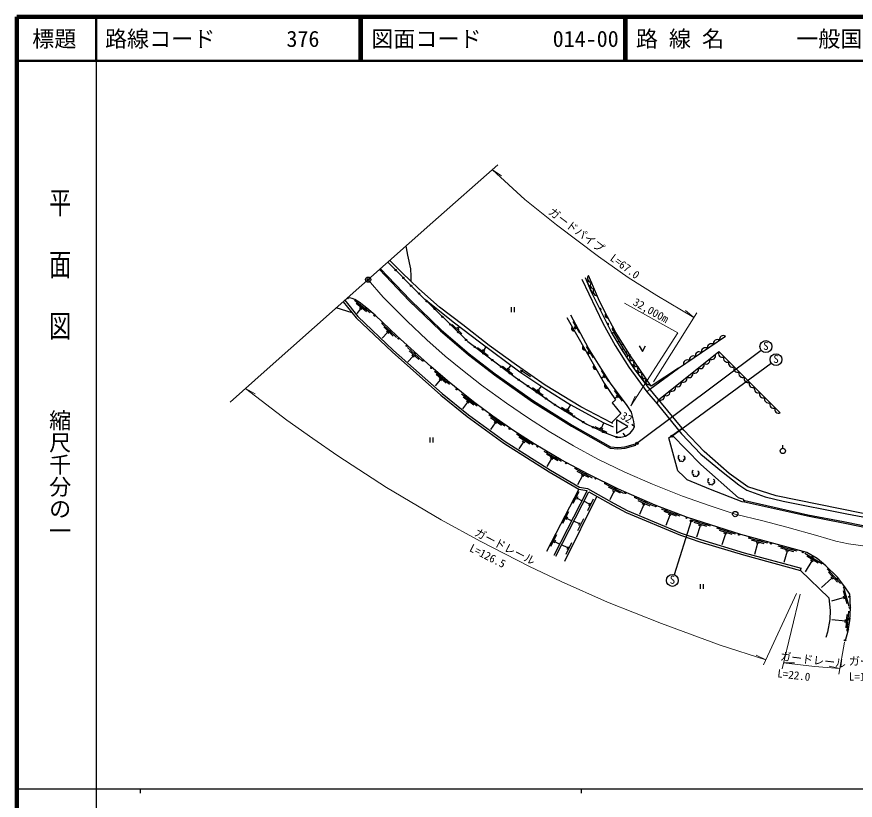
# Model space of a CAD drawing. Units: millimetres at full size, sheet at 1:1000; details may follow other scales. Extents: x 40000 to 680000, y 20000 to 380000.
# Drawn here: x 40000 to 230117, y 202409 to 380000 of the extents above; entities that cross this region are included whole.
import ezdxf
from ezdxf.enums import TextEntityAlignment as Align

# ---------------------------------------------------------------- set-up
doc = ezdxf.new("R2010")
doc.units = ezdxf.units.MM
doc.header["$LTSCALE"] = 1000
doc.header["$PDMODE"] = 32
doc.header["$PDSIZE"] = 500
doc.linetypes.add('CHAIN', pattern=[18.5, 12, -1.5, 3.5, -1.5])
for name, color, linetype, lineweight in [('M-BGD', 7, 'Continuous', 25), ('M-BGD-EXST', 7, 'Continuous', 25), ('M-BMK', 2, 'CHAIN', 13), ('M-BMK-OTRS', 5, 'Continuous', 25), ('M-BMK-SRVR', 3, 'Continuous', 25), ('M-STR-HTXT', 7, 'Continuous', 13), ('M-TTL', 2, 'Continuous', 140), ('M-TTL-BAND', 7, 'Continuous', 25), ('M-TTL-LINE', 7, 'Continuous', 50)]:
    doc.layers.add(name, color=color, linetype=linetype, lineweight=lineweight)
doc.layers.add('M-OTRS', color=6, linetype='Continuous')
doc.layers.add('M-TTL-TXT', color=7, linetype='Continuous')
doc.styles.add('@ＭＳ ゴシック', font='')
doc.styles.add('ＭＳ ゴシック', font='')
doc.styles.get('@ＭＳ ゴシック').set_extended_font_data('@MS Gothic')
doc.styles.get('ＭＳ ゴシック').set_extended_font_data('MS Gothic')

msp = doc.modelspace()

# ---------------------------------------------------------------- hatches: boundary and pattern name
at = {"layer": 'M-BGD'}
for points in [[(172351, 313477), (172171, 313835, -0.4608), (172471, 313762, -0.4608)], [(173566, 312664), (174037, 311792, -0.82183)], [(174055, 310093), (173874, 310452, -0.4608), (174174, 310378, -0.4608)], [(165943, 309693), (166432, 308831, -0.82183)], [(175204, 309635), (175675, 308763, -0.82183)], [(168410, 305344), (168899, 304482, -0.82183)], [(170878, 300996), (171367, 300134, -0.82183)], [(173372, 296663), (173939, 295851, -0.82183)]]:
    msp.add_hatch(color=256, dxfattribs=at).paths.add_polyline_path(points)
at = {"layer": 'M-BGD-EXST'}
for points in [[(188780, 285059, -1), (188341, 284820, -0.41421), (188441, 285159, -0.41421)], [(180851, 283437, -1), (180412, 283198, -0.41421), (180512, 283537, -0.41421)], [(193162, 265865, -1), (192723, 265626, -0.41421), (192823, 265965, -0.41421)]]:
    msp.add_hatch(color=256, dxfattribs=at).paths.add_polyline_path(points)

# ---------------------------------------------------------------- linework, layer by layer
at = {"layer": 'M-BGD'}
for p, q in [((120100, 312916), (116553, 315685)), ((116034, 312879), (112434, 313996)), ((119324, 313141), (116960, 314987)), ((117957, 313828), (117096, 312725)), ((118233, 313612), (117681, 314043)), ((152122, 314150), (152122, 313032)), ((152789, 314150), (152789, 313032)), ((126131, 307318), (122866, 310414)), ((138757, 310220), (140893, 308113)), ((167665, 308342), (166146, 310929)), ((124086, 308431), (122860, 307138)), ((125380, 307616), (123204, 309680)), ((124340, 308190), (123832, 308671)), ((139786, 309626), (140285, 309134)), ((140035, 309380), (140387, 309737)), ((166647, 309484), (166208, 309226)), ((166824, 309182), (166470, 309786)), ((176007, 307462), (176344, 307670)), ((176168, 306284), (176562, 306526)), ((131937, 301995), (128611, 305026)), ((131181, 302279), (128963, 304299)), ((144493, 305043), (146891, 303241)), ((145592, 304592), (146152, 304172)), ((145872, 304382), (146460, 305164)), ((170735, 302697), (169187, 305267)), ((177071, 305666), (177440, 305894)), ((177188, 304563), (177581, 304806)), ((178120, 303964), (178490, 304192)), ((129870, 303067), (128706, 301789)), ((130129, 302831), (129611, 303303)), ((169704, 303827), (169382, 303633)), ((169885, 303527), (169523, 304127)), ((150107, 300824), (152505, 299021)), ((151487, 300162), (152115, 300999)), ((138107, 296653), (134704, 299599)), ((137343, 296918), (135075, 298881)), ((151207, 300373), (151766, 299952)), ((154231, 299870), (154452, 299416)), ((174216, 297337), (172558, 299837)), ((173331, 298129), (172944, 298713)), ((136013, 297672), (134858, 296339)), ((136277, 297443), (135748, 297902)), ((173137, 298421), (172557, 298037)), ((156909, 295944), (159379, 294242)), ((158026, 295539), (158602, 295142)), ((158314, 295340), (158951, 296264)), ((177344, 292902), (175534, 295296)), ((144387, 291759), (140811, 294491)), ((143609, 291976), (141225, 293797)), ((142513, 292436), (141957, 292861)), ((176200, 293918), (175602, 293466)), ((176411, 293639), (175989, 294197)), ((142235, 292648), (141091, 291151)), ((163494, 291489), (166055, 289928)), ((164632, 291147), (165229, 290782)), ((164930, 290964), (165599, 292061)), ((150684, 287181), (147001, 289767)), ((149898, 287367), (147442, 289090)), ((148497, 287983), (147412, 286436)), ((148784, 287782), (148211, 288184)), ((171069, 287101), (173784, 285824)), ((172554, 286734), (173111, 287918)), ((180044, 287034), (179433, 287608)), ((157120, 282933), (153336, 285368)), ((172238, 286883), (172871, 286585)), ((178037, 284962), (177476, 285624)), ((133672, 284620), (133672, 283502)), ((134339, 284620), (134339, 283502)), ((156327, 283086), (153804, 284710)), ((154904, 283646), (153867, 282035)), ((155198, 283456), (154609, 283835)), ((163501, 279222), (159611, 281483)), ((180405, 282892), (180323, 283181)), ((213700, 282183), (213700, 282861)), ((162702, 279339), (160108, 280847)), ((161255, 279834), (160208, 278032)), ((161557, 279658), (160952, 280009)), ((170536, 275444), (166573, 277577)), ((169733, 275536), (167092, 276957)), ((168270, 275982), (167162, 273922)), ((168579, 275816), (167962, 276148)), ((177670, 271955), (173639, 273954)), ((167456, 272894), (160130, 258766)), ((161855, 257935), (169343, 272520)), ((162208, 257738), (169696, 272323)), ((167469, 272349), (166088, 269686)), ((176865, 272019), (174177, 273352)), ((175388, 272417), (174446, 270516)), ((175701, 272261), (175074, 272572)), ((171522, 271303), (164197, 256550)), ((167206, 271190), (166884, 270569)), ((167045, 270880), (168195, 270283)), ((169854, 269543), (168591, 270170)), ((169455, 268066), (170790, 270753)), ((184459, 269067), (180335, 270869)), ((183652, 269093), (180903, 270294)), ((204995, 269978), (205061, 270271)), ((169698, 269230), (170009, 269857)), ((182157, 269418), (181183, 267190)), ((182478, 269278), (181836, 269558)), ((190393, 266811), (186184, 268404)), ((165106, 267792), (163725, 265128)), ((164842, 266633), (164520, 266011)), ((164681, 266322), (165850, 265716)), ((167219, 263562), (168553, 266249)), ((189585, 266796), (186780, 267858)), ((188076, 267046), (187175, 264665)), ((188404, 266923), (187749, 267170)), ((167617, 265039), (166294, 265696)), ((167462, 264726), (167773, 265353)), ((197276, 264520), (192989, 265890)), ((196470, 264462), (193612, 265376)), ((194950, 264633), (194124, 262051)), ((195283, 264526), (194616, 264740)), ((162389, 262553), (161008, 259889)), ((203005, 262688), (198719, 264058)), ((202199, 262631), (199342, 263544)), ((200679, 262802), (199874, 260281)), ((201013, 262695), (200346, 262908)), ((162126, 261394), (161803, 260772)), ((161965, 261083), (163154, 260466)), ((164536, 258159), (165871, 260846)), ((210295, 260651), (205953, 261833)), ((209492, 260558), (206598, 261346)), ((207966, 260663), (207272, 258111)), ((208304, 260571), (207628, 260755)), ((164935, 259636), (163539, 260330)), ((164779, 259323), (165090, 259950)), ((216979, 258832), (212637, 260013)), ((216177, 258739), (213282, 259527)), ((214650, 258844), (213959, 256303)), ((214988, 258752), (214313, 258935)), ((222516, 256000), (218681, 258354)), ((220285, 256666), (218783, 254218)), ((221720, 256137), (219163, 257706)), ((220583, 256483), (219986, 256849)), ((217734, 254517), (217865, 255000)), ((226802, 251512), (223779, 254845)), ((226076, 251866), (224061, 254088)), ((225081, 252516), (224611, 253035)), ((194964, 251418), (194964, 250300)), ((195631, 251418), (195631, 250300)), ((224846, 252775), (222484, 250633)), ((228271, 246964), (227464, 249853)), ((228762, 246322), (227551, 250656)), ((227579, 248327), (224733, 247532)), ((227673, 247990), (227484, 248665)), ((227851, 242686), (227907, 243383)), ((228057, 241515), (228299, 244505)), ((228295, 240743), (228659, 245229)), ((227879, 243035), (224835, 243282))]:
    msp.add_line(p, q, dxfattribs=at)
for points in [[(129423, 319958), (129448, 321233), (129325, 322901), (128695, 325983), (128397, 327631), (128269, 328029)], [(124124, 324356), (130705, 317747), (142249, 306359), (153002, 298278), (162285, 291879), (169275, 287618), (173290, 285730), (176042, 284734), (176985, 284701), (178037, 284962), (179067, 285633), (179697, 286350), (180044, 287034), (179936, 288281), (179372, 290396), (178375, 291912), (174650, 296981), (172668, 300051), (169663, 304887), (165667, 312335)], [(175189, 287777), (174873, 287962), (167895, 291566), (159808, 296513), (153325, 301021), (147138, 305476), (141160, 310149), (135872, 314143), (131132, 318322), (127292, 321998), (124606, 324783)], [(122251, 322696), (129004, 315613), (136056, 308827), (142408, 303337), (148319, 298828), (156965, 292685), (165806, 287192), (174565, 282239), (176270, 282067), (177925, 282189), (180405, 282892)], [(122475, 322895), (129217, 315825), (136258, 309049), (142597, 303570), (148497, 299070), (157131, 292935), (165959, 287450), (174658, 282532), (176274, 282368), (177872, 282486), (180323, 283181)], [(175709, 308699), (173326, 313109), (171916, 316095), (169674, 321327)], [(168117, 320522), (172857, 310542), (175661, 305491), (178765, 300541), (182865, 294992), (183572, 295570)], [(250763, 266894), (236379, 266472), (212180, 271373), (205796, 273416), (201563, 276443), (195877, 281492), (191231, 286262), (190854, 286778), (182936, 296338), (180056, 300174), (177316, 304347), (174869, 308476), (170302, 317547), (168952, 320814)], [(114407, 315744), (117305, 312076), (125419, 304382), (136494, 294572), (142413, 289772), (150714, 283744), (160988, 277257), (167631, 273371), (169398, 273062), (175491, 269659), (178369, 268118), (190635, 262949), (195055, 261493), (204956, 258491), (217865, 255000)], [(227948, 238615), (228541, 240827), (228884, 243184), (229040, 246050), (228885, 249129), (227729, 250802), (226059, 252972), (223422, 255564), (221488, 257184), (219115, 258572), (204211, 262629), (192052, 266515), (184745, 269281), (176457, 272903), (169558, 276324), (163472, 279599), (157322, 283173), (152686, 286156), (147972, 289464), (143900, 292523), (140812, 294881), (137654, 297456), (133856, 300744), (130829, 303426), (126224, 307621), (121250, 312356), (119375, 313915), (117619, 315283), (116654, 315931), (116085, 316160), (115103, 316361)], [(132522, 315954), (139266, 310588), (144937, 306285), (154090, 299545), (159985, 295567), (165504, 292114), (173106, 287920), (175252, 287059)], [(114032, 315412), (116935, 311738), (125082, 304013), (136171, 294190), (142109, 289376), (150433, 283329), (160728, 276830), (167456, 272894), (169228, 272584), (169343, 272520)], [(164709, 311867), (173183, 296933), (175788, 293199), (175025, 292454), (176934, 290088), (174873, 287962)], [(179009, 303351), (175717, 308687), (174997, 308260)], [(178669, 303128), (177708, 304591), (175394, 308495)], [(183572, 295570), (190050, 300362), (200712, 307566)], [(181156, 305384), (181871, 304089), (182587, 305384)], [(190050, 300362), (183875, 296257), (179009, 303351), (178283, 302874)], [(185200, 292239), (185533, 293203), (199190, 304093), (213134, 290200)], [(156465, 298363), (154231, 299870), (154735, 299835)], [(182865, 294992), (185200, 292239), (190711, 285480), (195141, 280889), (199766, 276974), (203745, 273877), (205562, 272679), (209728, 271194), (213747, 270177), (228248, 267331), (236321, 265816), (236379, 266472)], [(204995, 269978), (204504, 270012), (197318, 272823), (192046, 275036), (191233, 275758), (189890, 277103), (187858, 284587), (190855, 286779)], [(205061, 270271), (204854, 270294), (204854, 270553), (203625, 270954), (195127, 278480), (188611, 285138)], [(190285, 280509), (190157, 280555), (190045, 280509), (189939, 280376), (189959, 280246), (190042, 280187), (190102, 280175), (189996, 280115), (189932, 279925), (189964, 279789), (190145, 279719), (190292, 279738), (190215, 279542), (190212, 279375), (190336, 279299), (190518, 279261), (190643, 279317), (190676, 279379), (190729, 279296), (190961, 279193), (191134, 279261), (191233, 279421), (191191, 279532), (191121, 279585), (191314, 279537), (191505, 279649), (191558, 279848), (191487, 279925), (191359, 279957), (191516, 280001), (191538, 280090), (191497, 280260), (191415, 280350), (191243, 280428)], [(193457, 277095), (193329, 277141), (193217, 277096), (193111, 276962), (193130, 276832), (193213, 276773), (193273, 276762), (193168, 276701), (193103, 276512), (193135, 276375), (193316, 276306), (193464, 276325), (193387, 276128), (193384, 275962), (193508, 275886), (193690, 275847), (193815, 275903), (193848, 275965), (193900, 275882), (194132, 275779), (194306, 275847), (194405, 276007), (194363, 276119), (194292, 276171), (194486, 276123), (194677, 276235), (194730, 276434), (194659, 276511), (194531, 276543), (194688, 276587), (194710, 276676), (194669, 276846), (194587, 276936), (194415, 277014)], [(196994, 275212), (196867, 275258), (196754, 275213), (196648, 275079), (196668, 274949), (196751, 274890), (196811, 274879), (196705, 274818), (196641, 274629), (196673, 274492), (196854, 274423), (197001, 274442), (196925, 274245), (196922, 274079), (197045, 274003), (197227, 273965), (197352, 274020), (197385, 274082), (197438, 273999), (197670, 273896), (197843, 273965), (197942, 274124), (197900, 274236), (197830, 274288), (198023, 274240), (198215, 274352), (198267, 274552), (198196, 274628), (198068, 274660), (198225, 274705), (198247, 274793), (198206, 274963), (198124, 275053), (197952, 275131)], [(169696, 272323), (175252, 269220), (178153, 267666), (190460, 262480), (194904, 261017), (204818, 258010), (217734, 254517)], [(235549, 263577), (227402, 265190), (219305, 266765), (204995, 269978)], [(235607, 263871), (227460, 265485), (219367, 267058), (205061, 270271)], [(217734, 254517), (224146, 248307), (224410, 245392), (224332, 243394), (223852, 240528), (223450, 239291)]]:
    msp.add_lwpolyline(points, dxfattribs=at)
msp.add_lwpolyline([(175964, 288614), (176015, 285607), (178593, 287155)], close=True, dxfattribs=at)
for centre, radius in [((125888, 322584), 150), ((127652, 320813), 150), ((129416, 319041), 150), ((115073, 316214), 150), ((131184, 317274), 150), ((132964, 315518), 150), ((117224, 315368), 150), ((119211, 313852), 150), ((134744, 313763), 150), ((121136, 312256), 150), ((136523, 312007), 150), ((122947, 310533), 150), ((138303, 310252), 150), ((124758, 308809), 150), ((140083, 308496), 150), ((126577, 307095), 150), ((141863, 306740), 150), ((128426, 305412), 150), ((143814, 305183), 150), ((130274, 303728), 150), ((145812, 303681), 150), ((147811, 302179), 150), ((132139, 302064), 150), ((134013, 300410), 150), ((149809, 300677), 150), ((135904, 298773), 150), ((151808, 299175), 150), ((137800, 297144), 150), ((153831, 297707), 150), ((139737, 295564), 150), ((155889, 296288), 150), ((157947, 294869), 150), ((141699, 294015), 150), ((160006, 293450), 150), ((143686, 292498), 150), ((145684, 290995), 150), ((162064, 292032), 150), ((147683, 289494), 150), ((164191, 290718), 150), ((166325, 289416), 150), ((149724, 288051), 150), ((168460, 288115), 150), ((170673, 286960), 150), ((151771, 286615), 150), ((153850, 285228), 150), ((172935, 285896), 150), ((155953, 283875), 150), ((176042, 284734), 150), ((158078, 282560), 150), ((160239, 281304), 150), ((213700, 281583), 600), ((162401, 280047), 150), ((164584, 278830), 150), ((166785, 277645), 150), ((168987, 276461), 150), ((171218, 275333), 150), ((173458, 274223), 150), ((175698, 273112), 150), ((177973, 272077), 150), ((180263, 271076), 150), ((182554, 270075), 150), ((184848, 269082), 150), ((187186, 268197), 150), ((189524, 267312), 150), ((191863, 266427), 150), ((194241, 265658), 150), ((196623, 264897), 150), ((199004, 264136), 150), ((201385, 263375), 150), ((203766, 262613), 150), ((206174, 261939), 150), ((208586, 261283), 150), ((210998, 260626), 150), ((213410, 259970), 150), ((215822, 259313), 150), ((218235, 258656), 150), ((220479, 257600), 150), ((222499, 256141), 150), ((224339, 254452), 150), ((226097, 252677), 150), ((227621, 250695), 150), ((228764, 248544), 150), ((228890, 246047), 150), ((228754, 243551), 150), ((228425, 241074), 150), ((227804, 238654), 150)]:
    msp.add_circle(centre, radius, dxfattribs=at)
for centre, radius, start, end in [((170273, 320689), 875, 133.19872, 273.19872), ((170657, 319959), 1250, 162.04897, 244.34847), ((170921, 319177), 875, 133.19872, 273.19872), ((171230, 318415), 1189, 159.4483, 246.94914), ((171568, 317666), 875, 133.19872, 273.19872), ((172289, 313670), 203, 287.7605, 125.68388), ((173888, 312274), 505, 129.56242, 287.22061), ((173993, 310287), 203, 287.7605, 125.68388), ((166272, 309310), 505, 130.74513, 288.40332), ((175525, 309245), 505, 129.56242, 287.22061), ((198835, 305937), 875, 54.04612, 194.04612), ((200198, 306858), 875, 54.04612, 194.04612), ((168740, 304962), 505, 130.74513, 288.40332), ((196110, 304096), 875, 54.04612, 194.04612), ((197473, 305016), 875, 54.04612, 194.04612), ((179809, 302895), 875, 143.76409, 283.76409), ((180035, 302058), 1016, 159.77896, 267.74922), ((193385, 302254), 875, 54.04612, 194.04612), ((194748, 303175), 875, 54.04612, 194.04612), ((196275, 302151), 875, 238.56801, 18.56801), ((197561, 303177), 875, 238.56801, 18.56801), ((199906, 303682), 825, 150.15906, 300.05416), ((201113, 302599), 875, 155.10661, 295.10661), ((171208, 300613), 505, 130.74513, 288.40332), ((180723, 301528), 875, 143.76409, 283.76409), ((180930, 300677), 1003, 158.6897, 268.83849), ((181637, 300161), 875, 143.76409, 283.76409), ((192022, 301334), 875, 54.04612, 194.04612), ((194989, 301126), 875, 238.56801, 18.56801), ((202278, 301439), 875, 155.10661, 295.10661), ((203443, 300278), 875, 155.10661, 295.10661), ((182054, 299451), 1167, 168.95593, 258.57225), ((182551, 298794), 875, 143.76409, 283.76409), ((192418, 299076), 875, 238.56801, 18.56801), ((193704, 300101), 875, 238.56801, 18.56801), ((204608, 299117), 875, 155.10661, 295.10661), ((173736, 296313), 505, 136.06761, 293.72581), ((183304, 298309), 1481, 180.03893, 247.48925), ((183465, 297427), 875, 143.76409, 283.76409), ((189846, 297025), 875, 238.56801, 18.56801), ((191132, 298050), 875, 238.56801, 18.56801), ((205773, 297957), 875, 155.10661, 295.10661), ((206938, 296796), 875, 155.10661, 295.10661), ((187275, 294975), 875, 238.56801, 18.56801), ((188561, 296000), 875, 238.56801, 18.56801), ((208103, 295635), 875, 155.10661, 295.10661), ((209268, 294475), 875, 155.10661, 295.10661), ((185989, 293949), 875, 238.56801, 18.56801), ((210433, 293314), 875, 155.10661, 295.10661), ((211598, 292153), 875, 155.10661, 295.10661), ((212763, 290993), 875, 155.10661, 295.10661)]:
    msp.add_arc(centre, radius, start, end, dxfattribs=at)
at = {"layer": 'M-BGD-EXST'}
for p, q in [((180631, 283318), (208772, 304430)), ((188561, 284939), (211065, 301483)), ((192942, 265746), (189064, 253519))]:
    msp.add_line(p, q, dxfattribs=at)
for centre, radius in [((209851, 305240), 1350), ((212153, 302282), 1350), ((188561, 284939), 250), ((180631, 283318), 250), ((192942, 265746), 250), ((188656, 252232), 1350)]:
    msp.add_circle(centre, radius, dxfattribs=at)
at = {"layer": 'M-BMK'}
msp.add_lwpolyline([(234016, 259776), (228574, 260506), (225749, 261133), (221620, 262326), (214624, 264317), (209164, 265707), (202913, 267267), (197026, 269218), (190931, 271349), (184144, 274026), (177839, 276799), (171756, 279729), (166242, 282710), (160709, 286019), (155780, 289173), (151036, 292434), (145396, 296492), (141039, 299890), (137147, 303090), (132954, 306802), (128522, 311010), (123115, 316467), (119643, 320385)], dxfattribs=at)
at = {"layer": 'M-BMK-OTRS'}
msp.add_line((96770, 300113), (134346, 333415), dxfattribs=at)
at = {"layer": 'M-BMK-SRVR'}
for centre in [(119674, 320412), (202913, 267267)]:
    msp.add_circle(centre, 600, dxfattribs=at)
at = {"layer": 'M-OTRS'}
msp.add_point((119674, 320412), dxfattribs=at)
at = {"layer": 'M-STR-HTXT'}
for p, q in [((134346, 333415), (149109, 346413)), ((147862, 345316), (149884, 343923)), ((184380, 297213), (194207, 312907)), ((193556, 311868), (191635, 313397)), ((96770, 300113), (88402, 292653)), ((91892, 295765), (94023, 294545)), ((179221, 291790), (180254, 294018)), ((216790, 249252), (209309, 233136)), ((217629, 249112), (213543, 232159)), ((227663, 238259), (226418, 231017)), ((209829, 234256), (207620, 235328)), ((213873, 233526), (216327, 233581)), ((226629, 232241), (224233, 232775))]:
    msp.add_line(p, q, dxfattribs=at)
for points in [[(147862, 345316), (155228, 338554), (162344, 332826), (171935, 325625), (178637, 320909), (185115, 316842), (193556, 311868)], [(177821, 315095), (189902, 308321), (179221, 291790)], [(91892, 295765), (101222, 288530), (107112, 284368), (112776, 280479), (123842, 273326), (136265, 265967), (145065, 261127), (156280, 255391), (163474, 252000), (173925, 247295), (186216, 242440), (199495, 237591), (209829, 234256)], [(213873, 233526), (220882, 232701), (226629, 232241)]]:
    msp.add_lwpolyline(points, dxfattribs=at)
at = {"layer": 'M-TTL'}
for p, q in [((40000, 380000), (40000, 20000)), ((680000, 380000), (40000, 380000))]:
    msp.add_line(p, q, dxfattribs=at)
at = {"layer": 'M-TTL-BAND'}
for p, q in [((58000, 370000), (58000, 20000)), ((40000, 205000), (579000, 205000)), ((68000, 205000), (68000, 204000)), ((168000, 205000), (168000, 204000))]:
    msp.add_line(p, q, dxfattribs=at)
at = {"layer": 'M-TTL-LINE'}
for p, q in [((58000, 380000), (58000, 370000)), ((117750, 380000), (117750, 370000)), ((118250, 380000), (118250, 370000)), ((177750, 380000), (177750, 370000)), ((178250, 380000), (178250, 370000)), ((40000, 370000), (680000, 370000))]:
    msp.add_line(p, q, dxfattribs=at)

# ---------------------------------------------------------------- texts
at = {"layer": 'M-BGD', "style": 'ＭＳ ゴシック'}
msp.add_text('32', height=1833, rotation=328.944, dxfattribs=at).set_placement((176445, 288565), align=Align.BOTTOM_LEFT)
at = {"layer": 'M-BGD-EXST', "style": 'ＭＳ ゴシック'}
for p in [(209196, 303947), (211498, 300990), (188001, 250939)]:
    msp.add_text('S', height=1833, rotation=358.508, dxfattribs=at).set_placement(p, align=Align.BOTTOM_LEFT)
at = {"layer": 'M-STR-HTXT', "style": 'ＭＳ ゴシック'}
for s, rotation, p in [('ガードパイプ\u3000L=67.0', 323.102, (160039, 334996)), ('32,000m', 330.718, (179266, 314285)), ('ガードレール', 332.914, (143365, 261996)), ('L=126.5', 332.914, (142228, 258463)), ('ガードレール', 353.283, (212948, 233635)), ('ガードレール', 358.873, (228651, 232486)), ('L=22.0', 353.283, (212325, 229755)), ('L=18.0', 358.873, (228651, 228989))]:
    msp.add_text(s, height=1833, rotation=rotation, dxfattribs=at).set_placement(p, align=Align.BOTTOM_LEFT)
at = {"layer": 'M-TTL-BAND', "style": '@ＭＳ ゴシック', "width": 1.4}
msp.add_text('平  面  図', height=3666, rotation=270, dxfattribs=at).set_placement((49777, 306475), align=Align.MIDDLE_RIGHT)
at = {"layer": 'M-TTL-BAND', "style": '@ＭＳ ゴシック'}
msp.add_text('縮尺千分の一', height=3666, rotation=270, dxfattribs=at).set_placement((49777, 261030), align=Align.MIDDLE_RIGHT)
at = {"layer": 'M-TTL-TXT', "style": 'ＭＳ ゴシック'}
msp.add_text('標題', height=3666, dxfattribs=at).set_placement((48500, 375000), align=Align.MIDDLE_CENTER)
for s, p in [('路線コード', (60000, 375000)), ('376', (101142, 375000)), ('図面コード', (120380, 375000)), ('014-00', (161521, 375000)), ('路 線 名', (180380, 375000)), ('一般国道376号', (216734, 375000))]:
    msp.add_text(s, height=3666, dxfattribs=at).set_placement(p, align=Align.MIDDLE_LEFT)

doc.saveas('drawing.dxf')
